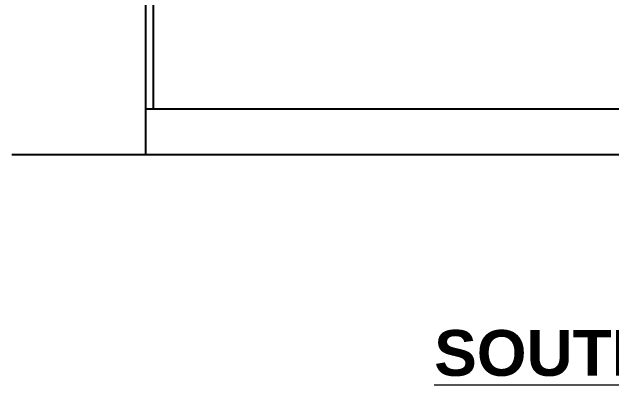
# Model space of a CAD drawing. Header units: inches. Extents: x -343 to 13887, y -13069 to -746.
# Drawn here: x 2784.6 to 2941.9, y -9415.6 to -9317.8 of the extents above; entities that cross this region are included whole.
import ezdxf

# ---------------------------------------------------------------- set-up
doc = ezdxf.new("R2010")
doc.units = ezdxf.units.IN
doc.header["$LTSCALE"] = 17
doc.header["$MEASUREMENT"] = 0
doc.layers.add('OUTLINE', color=1, linetype='Continuous', lineweight=25)
doc.layers.add('TEXT', color=231, linetype='Continuous', lineweight=20)

msp = doc.modelspace()

# ---------------------------------------------------------------- linework, layer by layer
at = {"layer": 'OUTLINE'}
for p, q in [((2821.55, -9231.16), (2821.55, -9343.16)), ((2819.55, -9236.16), (2819.55, -9355.16)), ((2819.55, -9343.16), (3132.02, -9343.16)), ((2784.55, -9355.16), (3152.05, -9355.16))]:
    msp.add_line(p, q, dxfattribs=at)

# ---------------------------------------------------------------- texts
at = {"layer": 'TEXT', "insert": (2974.88, -9401.16), "char_height": 12, "width": 396.2985, "attachment_point": 2}
msp.add_mtext('{\\fArial|b1|i0|c0|p34;\\LSOUTH ELEVATION}', dxfattribs=at)

doc.saveas('drawing.dxf')
